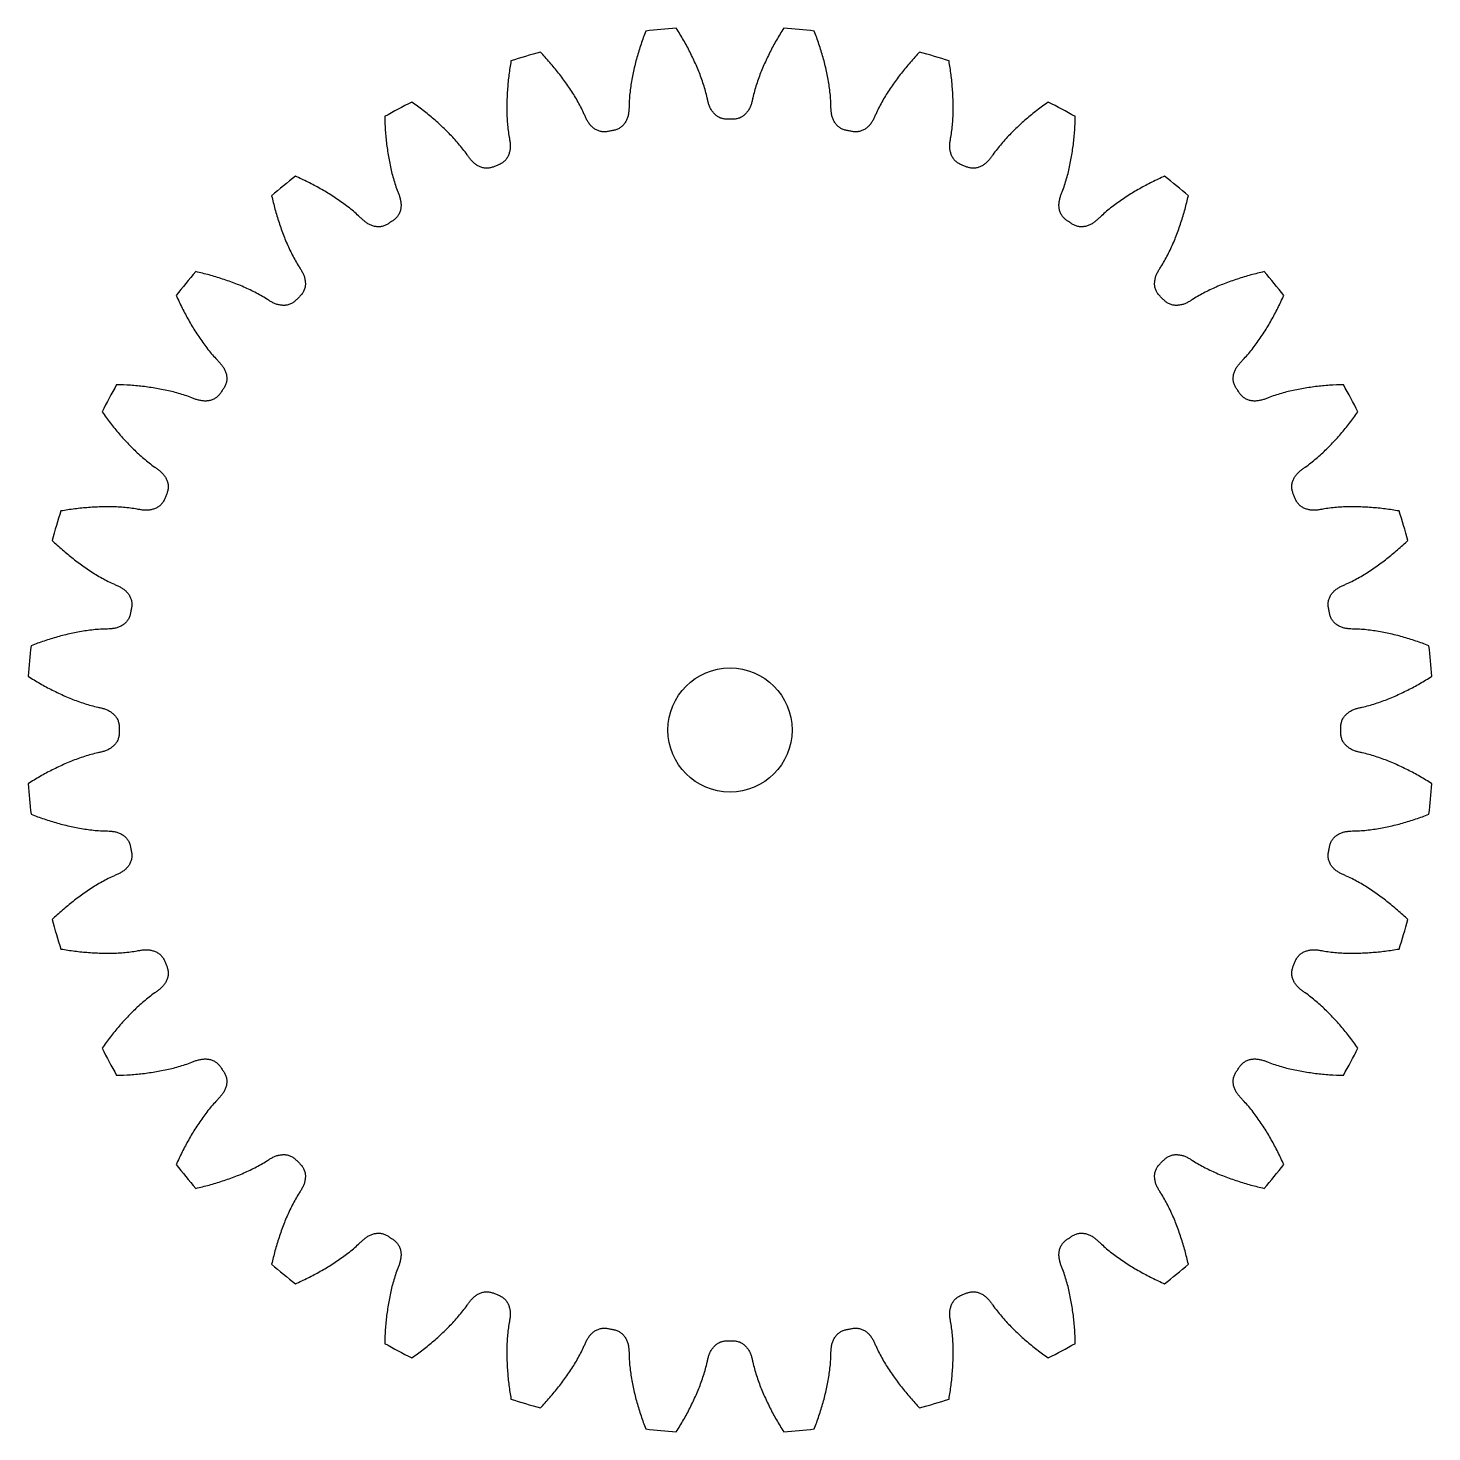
# Model space of a CAD drawing. Header units: millimetres. Extents: x -17 to 17, y -17 to 17.
import ezdxf

# ---------------------------------------------------------------- set-up
doc = ezdxf.new("R2010")
doc.units = ezdxf.units.MM

msp = doc.modelspace()

# ---------------------------------------------------------------- linework, layer by layer
msp.add_circle((0, 0), 1.5)
for start, end in [(94.3728, 96.8772), (83.1228, 85.6272), (105.6228, 108.1272), (71.8728, 74.3772), (116.8728, 119.3772), (60.6228, 63.1272), (128.1228, 130.6272), (49.3728, 51.8772), (139.3728, 141.8772), (38.1228, 40.6272), (150.6228, 153.1272), (26.8728, 29.3772), (161.8728, 164.3772), (15.6228, 18.1272), (173.1228, 175.6272), (4.3728, 6.8772), (184.3728, 186.8772), (353.1228, 355.6272), (195.6228, 198.1272), (341.8728, 344.3772), (206.8728, 209.3772), (330.6228, 333.1272), (218.1228, 220.6272), (319.3728, 321.8772), (229.3728, 231.8772), (308.1228, 310.6272), (240.6228, 243.1272), (296.8728, 299.3772), (251.8728, 254.3772), (285.6228, 288.1272), (263.1228, 265.6272), (274.3728, 276.8772)]:
    msp.add_arc((0, 0), 17, start, end)
for points in [[(1.296, 16.951), (1.237, 16.855), (1.149, 16.711), (1.041, 16.515), (0.963, 16.366), (0.889, 16.214), (0.819, 16.061), (0.753, 15.906), (0.693, 15.749), (0.638, 15.589), (0.59, 15.428), (0.556, 15.292), (0.534, 15.182), (0.51, 15.101), (0.479, 15.023), (0.437, 14.949), (0.393, 14.894), (0.354, 14.854), (0.32, 14.829), (0.285, 14.805), (0.247, 14.786), (0.209, 14.77), (0.168, 14.76), (0.126, 14.751), (0.07, 14.749), (0, 14.751), (-0.07, 14.749), (-0.126, 14.751), (-0.168, 14.76), (-0.209, 14.77), (-0.247, 14.786), (-0.285, 14.805), (-0.32, 14.829), (-0.354, 14.854), (-0.393, 14.894), (-0.437, 14.949), (-0.479, 15.023), (-0.51, 15.101), (-0.534, 15.182), (-0.556, 15.292), (-0.59, 15.428), (-0.638, 15.589), (-0.693, 15.749), (-0.753, 15.906), (-0.819, 16.061), (-0.889, 16.214), (-0.963, 16.366), (-1.041, 16.515), (-1.149, 16.711), (-1.237, 16.855), (-1.296, 16.951)], [(-2.036, 16.878), (-2.075, 16.772), (-2.133, 16.614), (-2.201, 16.4), (-2.249, 16.239), (-2.292, 16.076), (-2.331, 15.912), (-2.364, 15.747), (-2.393, 15.581), (-2.416, 15.414), (-2.432, 15.247), (-2.438, 15.106), (-2.439, 14.994), (-2.446, 14.91), (-2.461, 14.827), (-2.488, 14.747), (-2.52, 14.684), (-2.551, 14.638), (-2.579, 14.606), (-2.608, 14.576), (-2.642, 14.55), (-2.677, 14.526), (-2.715, 14.509), (-2.754, 14.492), (-2.809, 14.48), (-2.878, 14.467), (-2.946, 14.452), (-3.002, 14.443), (-3.044, 14.443), (-3.086, 14.445), (-3.127, 14.454), (-3.168, 14.465), (-3.207, 14.481), (-3.245, 14.5), (-3.291, 14.531), (-3.345, 14.576), (-3.4, 14.641), (-3.446, 14.711), (-3.485, 14.786), (-3.528, 14.89), (-3.588, 15.017), (-3.667, 15.165), (-3.752, 15.311), (-3.842, 15.453), (-3.936, 15.593), (-4.035, 15.729), (-4.137, 15.863), (-4.243, 15.994), (-4.387, 16.166), (-4.502, 16.29), (-4.578, 16.372)], [(4.578, 16.372), (4.502, 16.29), (4.387, 16.166), (4.243, 15.994), (4.137, 15.863), (4.035, 15.729), (3.936, 15.593), (3.842, 15.453), (3.752, 15.311), (3.667, 15.165), (3.588, 15.017), (3.528, 14.89), (3.485, 14.786), (3.446, 14.711), (3.4, 14.641), (3.345, 14.576), (3.291, 14.531), (3.245, 14.5), (3.207, 14.481), (3.168, 14.465), (3.127, 14.454), (3.086, 14.445), (3.044, 14.443), (3.002, 14.443), (2.946, 14.452), (2.878, 14.467), (2.809, 14.48), (2.754, 14.492), (2.715, 14.509), (2.677, 14.526), (2.642, 14.55), (2.608, 14.576), (2.579, 14.606), (2.551, 14.638), (2.52, 14.684), (2.488, 14.747), (2.461, 14.827), (2.446, 14.91), (2.439, 14.994), (2.438, 15.106), (2.432, 15.247), (2.416, 15.414), (2.393, 15.581), (2.364, 15.747), (2.331, 15.912), (2.292, 16.076), (2.249, 16.239), (2.201, 16.4), (2.133, 16.614), (2.075, 16.772), (2.036, 16.878)], [(-5.289, 16.156), (-5.307, 16.045), (-5.333, 15.879), (-5.358, 15.656), (-5.373, 15.488), (-5.384, 15.32), (-5.39, 15.152), (-5.391, 14.983), (-5.387, 14.815), (-5.376, 14.647), (-5.359, 14.479), (-5.338, 14.341), (-5.317, 14.23), (-5.307, 14.147), (-5.307, 14.062), (-5.317, 13.978), (-5.336, 13.911), (-5.358, 13.859), (-5.379, 13.822), (-5.402, 13.787), (-5.43, 13.755), (-5.459, 13.725), (-5.493, 13.7), (-5.528, 13.677), (-5.58, 13.653), (-5.645, 13.628), (-5.709, 13.6), (-5.762, 13.58), (-5.803, 13.572), (-5.845, 13.565), (-5.887, 13.566), (-5.929, 13.569), (-5.97, 13.577), (-6.011, 13.588), (-6.063, 13.61), (-6.125, 13.644), (-6.191, 13.696), (-6.25, 13.756), (-6.303, 13.822), (-6.365, 13.915), (-6.449, 14.028), (-6.555, 14.159), (-6.667, 14.285), (-6.783, 14.407), (-6.903, 14.525), (-7.026, 14.64), (-7.152, 14.751), (-7.281, 14.859), (-7.457, 14.999), (-7.593, 15.098), (-7.684, 15.164)], [(7.684, 15.164), (7.593, 15.098), (7.457, 14.999), (7.281, 14.859), (7.152, 14.751), (7.026, 14.64), (6.903, 14.525), (6.783, 14.407), (6.667, 14.285), (6.555, 14.159), (6.449, 14.028), (6.365, 13.915), (6.303, 13.822), (6.25, 13.756), (6.191, 13.696), (6.125, 13.644), (6.063, 13.61), (6.011, 13.588), (5.97, 13.577), (5.929, 13.569), (5.887, 13.566), (5.845, 13.565), (5.803, 13.572), (5.762, 13.58), (5.709, 13.6), (5.645, 13.628), (5.58, 13.653), (5.528, 13.677), (5.493, 13.7), (5.459, 13.725), (5.43, 13.755), (5.402, 13.787), (5.379, 13.822), (5.358, 13.859), (5.336, 13.911), (5.317, 13.978), (5.307, 14.062), (5.307, 14.147), (5.317, 14.23), (5.338, 14.341), (5.359, 14.479), (5.376, 14.647), (5.387, 14.815), (5.391, 14.983), (5.39, 15.152), (5.384, 15.32), (5.373, 15.488), (5.358, 15.656), (5.333, 15.879), (5.307, 16.045), (5.289, 16.156)], [(-8.339, 14.814), (-8.335, 14.702), (-8.329, 14.533), (-8.31, 14.31), (-8.292, 14.142), (-8.269, 13.975), (-8.242, 13.809), (-8.211, 13.644), (-8.174, 13.479), (-8.131, 13.317), (-8.081, 13.156), (-8.034, 13.023), (-7.991, 12.92), (-7.965, 12.839), (-7.948, 12.757), (-7.942, 12.673), (-7.948, 12.602), (-7.959, 12.547), (-7.972, 12.507), (-7.988, 12.468), (-8.009, 12.432), (-8.032, 12.396), (-8.061, 12.365), (-8.09, 12.335), (-8.136, 12.303), (-8.195, 12.265), (-8.253, 12.225), (-8.3, 12.195), (-8.339, 12.179), (-8.379, 12.164), (-8.421, 12.157), (-8.462, 12.151), (-8.504, 12.152), (-8.547, 12.154), (-8.602, 12.165), (-8.669, 12.187), (-8.744, 12.225), (-8.814, 12.272), (-8.878, 12.327), (-8.958, 12.406), (-9.062, 12.5), (-9.191, 12.608), (-9.326, 12.71), (-9.463, 12.807), (-9.604, 12.9), (-9.747, 12.988), (-9.893, 13.073), (-10.04, 13.153), (-10.24, 13.257), (-10.393, 13.327), (-10.495, 13.374)], [(10.495, 13.374), (10.393, 13.327), (10.24, 13.257), (10.04, 13.153), (9.893, 13.073), (9.747, 12.988), (9.604, 12.9), (9.463, 12.807), (9.326, 12.71), (9.191, 12.608), (9.062, 12.5), (8.958, 12.406), (8.878, 12.327), (8.814, 12.272), (8.744, 12.225), (8.669, 12.187), (8.602, 12.165), (8.547, 12.154), (8.504, 12.152), (8.462, 12.151), (8.421, 12.157), (8.379, 12.164), (8.339, 12.179), (8.3, 12.195), (8.253, 12.225), (8.195, 12.265), (8.136, 12.303), (8.09, 12.335), (8.061, 12.365), (8.032, 12.396), (8.009, 12.432), (7.988, 12.468), (7.972, 12.507), (7.959, 12.547), (7.948, 12.602), (7.942, 12.673), (7.948, 12.757), (7.965, 12.839), (7.991, 12.92), (8.034, 13.023), (8.081, 13.156), (8.131, 13.317), (8.174, 13.479), (8.211, 13.644), (8.242, 13.809), (8.269, 13.975), (8.292, 14.142), (8.31, 14.31), (8.329, 14.533), (8.335, 14.702), (8.339, 14.814)], [(-11.069, 12.902), (-11.043, 12.793), (-11.004, 12.629), (-10.942, 12.414), (-10.891, 12.253), (-10.837, 12.094), (-10.778, 11.936), (-10.715, 11.78), (-10.646, 11.626), (-10.572, 11.474), (-10.492, 11.326), (-10.42, 11.206), (-10.358, 11.112), (-10.317, 11.039), (-10.284, 10.961), (-10.261, 10.88), (-10.254, 10.81), (-10.254, 10.754), (-10.259, 10.712), (-10.267, 10.67), (-10.28, 10.63), (-10.296, 10.591), (-10.318, 10.555), (-10.341, 10.52), (-10.38, 10.479), (-10.43, 10.43), (-10.479, 10.38), (-10.52, 10.341), (-10.555, 10.318), (-10.591, 10.296), (-10.63, 10.28), (-10.67, 10.267), (-10.712, 10.259), (-10.754, 10.254), (-10.81, 10.254), (-10.88, 10.261), (-10.961, 10.284), (-11.039, 10.317), (-11.112, 10.358), (-11.206, 10.42), (-11.326, 10.492), (-11.474, 10.572), (-11.626, 10.646), (-11.78, 10.715), (-11.936, 10.778), (-12.094, 10.837), (-12.253, 10.891), (-12.414, 10.942), (-12.629, 11.004), (-12.793, 11.043), (-12.902, 11.069)], [(12.902, 11.069), (12.793, 11.043), (12.629, 11.004), (12.414, 10.942), (12.253, 10.891), (12.094, 10.837), (11.936, 10.778), (11.78, 10.715), (11.626, 10.646), (11.474, 10.572), (11.326, 10.492), (11.206, 10.42), (11.112, 10.358), (11.039, 10.317), (10.961, 10.284), (10.88, 10.261), (10.81, 10.254), (10.754, 10.254), (10.712, 10.259), (10.67, 10.267), (10.63, 10.28), (10.591, 10.296), (10.555, 10.318), (10.52, 10.341), (10.479, 10.38), (10.43, 10.43), (10.38, 10.479), (10.341, 10.52), (10.318, 10.555), (10.296, 10.591), (10.28, 10.63), (10.267, 10.67), (10.259, 10.712), (10.254, 10.754), (10.254, 10.81), (10.261, 10.88), (10.284, 10.961), (10.317, 11.039), (10.358, 11.112), (10.42, 11.206), (10.492, 11.326), (10.572, 11.474), (10.646, 11.626), (10.715, 11.78), (10.778, 11.936), (10.837, 12.094), (10.891, 12.253), (10.942, 12.414), (11.004, 12.629), (11.043, 12.793), (11.069, 12.902)], [(-13.374, 10.495), (-13.327, 10.393), (-13.257, 10.24), (-13.153, 10.04), (-13.073, 9.893), (-12.988, 9.747), (-12.9, 9.604), (-12.807, 9.463), (-12.71, 9.326), (-12.608, 9.191), (-12.5, 9.062), (-12.406, 8.958), (-12.327, 8.878), (-12.272, 8.814), (-12.225, 8.744), (-12.187, 8.669), (-12.165, 8.602), (-12.154, 8.547), (-12.152, 8.504), (-12.151, 8.462), (-12.157, 8.421), (-12.164, 8.379), (-12.179, 8.339), (-12.195, 8.3), (-12.225, 8.253), (-12.265, 8.195), (-12.303, 8.136), (-12.335, 8.09), (-12.365, 8.061), (-12.396, 8.032), (-12.432, 8.009), (-12.468, 7.988), (-12.507, 7.972), (-12.547, 7.959), (-12.602, 7.948), (-12.673, 7.942), (-12.757, 7.948), (-12.839, 7.965), (-12.92, 7.991), (-13.023, 8.034), (-13.156, 8.081), (-13.317, 8.131), (-13.479, 8.174), (-13.644, 8.211), (-13.809, 8.242), (-13.975, 8.269), (-14.142, 8.292), (-14.31, 8.31), (-14.533, 8.329), (-14.702, 8.335), (-14.814, 8.339)], [(14.814, 8.339), (14.702, 8.335), (14.533, 8.329), (14.31, 8.31), (14.142, 8.292), (13.975, 8.269), (13.809, 8.242), (13.644, 8.211), (13.479, 8.174), (13.317, 8.131), (13.156, 8.081), (13.023, 8.034), (12.92, 7.991), (12.839, 7.965), (12.757, 7.948), (12.673, 7.942), (12.602, 7.948), (12.547, 7.959), (12.507, 7.972), (12.468, 7.988), (12.432, 8.009), (12.396, 8.032), (12.365, 8.061), (12.335, 8.09), (12.303, 8.136), (12.265, 8.195), (12.225, 8.253), (12.195, 8.3), (12.179, 8.339), (12.164, 8.379), (12.157, 8.421), (12.151, 8.462), (12.152, 8.504), (12.154, 8.547), (12.165, 8.602), (12.187, 8.669), (12.225, 8.744), (12.272, 8.814), (12.327, 8.878), (12.406, 8.958), (12.5, 9.062), (12.608, 9.191), (12.71, 9.326), (12.807, 9.463), (12.9, 9.604), (12.988, 9.747), (13.073, 9.893), (13.153, 10.04), (13.257, 10.24), (13.327, 10.393), (13.374, 10.495)], [(-15.164, 7.684), (-15.098, 7.593), (-14.999, 7.457), (-14.859, 7.281), (-14.751, 7.152), (-14.64, 7.026), (-14.525, 6.903), (-14.407, 6.783), (-14.285, 6.667), (-14.159, 6.555), (-14.028, 6.449), (-13.915, 6.365), (-13.822, 6.303), (-13.756, 6.25), (-13.696, 6.191), (-13.644, 6.125), (-13.61, 6.063), (-13.588, 6.011), (-13.577, 5.97), (-13.569, 5.929), (-13.566, 5.887), (-13.565, 5.845), (-13.572, 5.803), (-13.58, 5.762), (-13.6, 5.709), (-13.628, 5.645), (-13.653, 5.58), (-13.677, 5.528), (-13.7, 5.493), (-13.725, 5.459), (-13.755, 5.43), (-13.787, 5.402), (-13.822, 5.379), (-13.859, 5.358), (-13.911, 5.336), (-13.978, 5.317), (-14.062, 5.307), (-14.147, 5.307), (-14.23, 5.317), (-14.341, 5.338), (-14.479, 5.359), (-14.647, 5.376), (-14.815, 5.387), (-14.983, 5.391), (-15.152, 5.39), (-15.32, 5.384), (-15.488, 5.373), (-15.656, 5.358), (-15.879, 5.333), (-16.045, 5.307), (-16.156, 5.289)], [(16.156, 5.289), (16.045, 5.307), (15.879, 5.333), (15.656, 5.358), (15.488, 5.373), (15.32, 5.384), (15.152, 5.39), (14.983, 5.391), (14.815, 5.387), (14.647, 5.376), (14.479, 5.359), (14.341, 5.338), (14.23, 5.317), (14.147, 5.307), (14.062, 5.307), (13.978, 5.317), (13.911, 5.336), (13.859, 5.358), (13.822, 5.379), (13.787, 5.402), (13.755, 5.43), (13.725, 5.459), (13.7, 5.493), (13.677, 5.528), (13.653, 5.58), (13.628, 5.645), (13.6, 5.709), (13.58, 5.762), (13.572, 5.803), (13.565, 5.845), (13.566, 5.887), (13.569, 5.929), (13.577, 5.97), (13.588, 6.011), (13.61, 6.063), (13.644, 6.125), (13.696, 6.191), (13.756, 6.25), (13.822, 6.303), (13.915, 6.365), (14.028, 6.449), (14.159, 6.555), (14.285, 6.667), (14.407, 6.783), (14.525, 6.903), (14.64, 7.026), (14.751, 7.152), (14.859, 7.281), (14.999, 7.457), (15.098, 7.593), (15.164, 7.684)], [(-16.372, 4.578), (-16.29, 4.502), (-16.166, 4.387), (-15.994, 4.243), (-15.863, 4.137), (-15.729, 4.035), (-15.593, 3.936), (-15.453, 3.842), (-15.311, 3.752), (-15.165, 3.667), (-15.017, 3.588), (-14.89, 3.528), (-14.786, 3.485), (-14.711, 3.446), (-14.641, 3.4), (-14.576, 3.345), (-14.531, 3.291), (-14.5, 3.245), (-14.481, 3.207), (-14.465, 3.168), (-14.454, 3.127), (-14.445, 3.086), (-14.443, 3.044), (-14.443, 3.002), (-14.452, 2.946), (-14.467, 2.878), (-14.48, 2.809), (-14.492, 2.754), (-14.509, 2.715), (-14.526, 2.677), (-14.55, 2.642), (-14.576, 2.608), (-14.606, 2.579), (-14.638, 2.551), (-14.684, 2.52), (-14.747, 2.488), (-14.827, 2.461), (-14.91, 2.446), (-14.994, 2.439), (-15.106, 2.438), (-15.247, 2.432), (-15.414, 2.416), (-15.581, 2.393), (-15.747, 2.364), (-15.912, 2.331), (-16.076, 2.292), (-16.239, 2.249), (-16.4, 2.201), (-16.614, 2.133), (-16.772, 2.075), (-16.878, 2.036)], [(16.878, 2.036), (16.772, 2.075), (16.614, 2.133), (16.4, 2.201), (16.239, 2.249), (16.076, 2.292), (15.912, 2.331), (15.747, 2.364), (15.581, 2.393), (15.414, 2.416), (15.247, 2.432), (15.106, 2.438), (14.994, 2.439), (14.91, 2.446), (14.827, 2.461), (14.747, 2.488), (14.684, 2.52), (14.638, 2.551), (14.606, 2.579), (14.576, 2.608), (14.55, 2.642), (14.526, 2.677), (14.509, 2.715), (14.492, 2.754), (14.48, 2.809), (14.467, 2.878), (14.452, 2.946), (14.443, 3.002), (14.443, 3.044), (14.445, 3.086), (14.454, 3.127), (14.465, 3.168), (14.481, 3.207), (14.5, 3.245), (14.531, 3.291), (14.576, 3.345), (14.641, 3.4), (14.711, 3.446), (14.786, 3.485), (14.89, 3.528), (15.017, 3.588), (15.165, 3.667), (15.311, 3.752), (15.453, 3.842), (15.593, 3.936), (15.729, 4.035), (15.863, 4.137), (15.994, 4.243), (16.166, 4.387), (16.29, 4.502), (16.372, 4.578)], [(-16.951, 1.296), (-16.855, 1.237), (-16.711, 1.149), (-16.515, 1.041), (-16.366, 0.963), (-16.214, 0.889), (-16.061, 0.819), (-15.906, 0.753), (-15.749, 0.693), (-15.589, 0.638), (-15.428, 0.59), (-15.292, 0.556), (-15.182, 0.534), (-15.101, 0.51), (-15.023, 0.479), (-14.949, 0.437), (-14.894, 0.393), (-14.854, 0.354), (-14.829, 0.32), (-14.805, 0.285), (-14.786, 0.247), (-14.77, 0.209), (-14.76, 0.168), (-14.751, 0.126), (-14.749, 0.07), (-14.751, 0), (-14.749, -0.07), (-14.751, -0.126), (-14.76, -0.168), (-14.77, -0.209), (-14.786, -0.247), (-14.805, -0.285), (-14.829, -0.32), (-14.854, -0.354), (-14.894, -0.393), (-14.949, -0.437), (-15.023, -0.479), (-15.101, -0.51), (-15.182, -0.534), (-15.292, -0.556), (-15.428, -0.59), (-15.589, -0.638), (-15.749, -0.693), (-15.906, -0.753), (-16.061, -0.819), (-16.214, -0.889), (-16.366, -0.963), (-16.515, -1.041), (-16.711, -1.149), (-16.855, -1.237), (-16.951, -1.296)], [(16.951, -1.296), (16.855, -1.237), (16.711, -1.149), (16.515, -1.041), (16.366, -0.963), (16.214, -0.889), (16.061, -0.819), (15.906, -0.753), (15.749, -0.693), (15.589, -0.638), (15.428, -0.59), (15.292, -0.556), (15.182, -0.534), (15.101, -0.51), (15.023, -0.479), (14.949, -0.437), (14.894, -0.393), (14.854, -0.354), (14.829, -0.32), (14.805, -0.285), (14.786, -0.247), (14.77, -0.209), (14.76, -0.168), (14.751, -0.126), (14.749, -0.07), (14.751, 0), (14.749, 0.07), (14.751, 0.126), (14.76, 0.168), (14.77, 0.209), (14.786, 0.247), (14.805, 0.285), (14.829, 0.32), (14.854, 0.354), (14.894, 0.393), (14.949, 0.437), (15.023, 0.479), (15.101, 0.51), (15.182, 0.534), (15.292, 0.556), (15.428, 0.59), (15.589, 0.638), (15.749, 0.693), (15.906, 0.753), (16.061, 0.819), (16.214, 0.889), (16.366, 0.963), (16.515, 1.041), (16.711, 1.149), (16.855, 1.237), (16.951, 1.296)], [(-16.878, -2.036), (-16.772, -2.075), (-16.614, -2.133), (-16.4, -2.201), (-16.239, -2.249), (-16.076, -2.292), (-15.912, -2.331), (-15.747, -2.364), (-15.581, -2.393), (-15.414, -2.416), (-15.247, -2.432), (-15.106, -2.438), (-14.994, -2.439), (-14.91, -2.446), (-14.827, -2.461), (-14.747, -2.488), (-14.684, -2.52), (-14.638, -2.551), (-14.606, -2.579), (-14.576, -2.608), (-14.55, -2.642), (-14.526, -2.677), (-14.509, -2.715), (-14.492, -2.754), (-14.48, -2.809), (-14.467, -2.878), (-14.452, -2.946), (-14.443, -3.002), (-14.443, -3.044), (-14.445, -3.086), (-14.454, -3.127), (-14.465, -3.168), (-14.481, -3.207), (-14.5, -3.245), (-14.531, -3.291), (-14.576, -3.345), (-14.641, -3.4), (-14.711, -3.446), (-14.786, -3.485), (-14.89, -3.528), (-15.017, -3.588), (-15.165, -3.667), (-15.311, -3.752), (-15.453, -3.842), (-15.593, -3.936), (-15.729, -4.035), (-15.863, -4.137), (-15.994, -4.243), (-16.166, -4.387), (-16.29, -4.502), (-16.372, -4.578)], [(16.372, -4.578), (16.29, -4.502), (16.166, -4.387), (15.994, -4.243), (15.863, -4.137), (15.729, -4.035), (15.593, -3.936), (15.453, -3.842), (15.311, -3.752), (15.165, -3.667), (15.017, -3.588), (14.89, -3.528), (14.786, -3.485), (14.711, -3.446), (14.641, -3.4), (14.576, -3.345), (14.531, -3.291), (14.5, -3.245), (14.481, -3.207), (14.465, -3.168), (14.454, -3.127), (14.445, -3.086), (14.443, -3.044), (14.443, -3.002), (14.452, -2.946), (14.467, -2.878), (14.48, -2.809), (14.492, -2.754), (14.509, -2.715), (14.526, -2.677), (14.55, -2.642), (14.576, -2.608), (14.606, -2.579), (14.638, -2.551), (14.684, -2.52), (14.747, -2.488), (14.827, -2.461), (14.91, -2.446), (14.994, -2.439), (15.106, -2.438), (15.247, -2.432), (15.414, -2.416), (15.581, -2.393), (15.747, -2.364), (15.912, -2.331), (16.076, -2.292), (16.239, -2.249), (16.4, -2.201), (16.614, -2.133), (16.772, -2.075), (16.878, -2.036)], [(-16.156, -5.289), (-16.045, -5.307), (-15.879, -5.333), (-15.656, -5.358), (-15.488, -5.373), (-15.32, -5.384), (-15.152, -5.39), (-14.983, -5.391), (-14.815, -5.387), (-14.647, -5.376), (-14.479, -5.359), (-14.341, -5.338), (-14.23, -5.317), (-14.147, -5.307), (-14.062, -5.307), (-13.978, -5.317), (-13.911, -5.336), (-13.859, -5.358), (-13.822, -5.379), (-13.787, -5.402), (-13.755, -5.43), (-13.725, -5.459), (-13.7, -5.493), (-13.677, -5.528), (-13.653, -5.58), (-13.628, -5.645), (-13.6, -5.709), (-13.58, -5.762), (-13.572, -5.803), (-13.565, -5.845), (-13.566, -5.887), (-13.569, -5.929), (-13.577, -5.97), (-13.588, -6.011), (-13.61, -6.063), (-13.644, -6.125), (-13.696, -6.191), (-13.756, -6.25), (-13.822, -6.303), (-13.915, -6.365), (-14.028, -6.449), (-14.159, -6.555), (-14.285, -6.667), (-14.407, -6.783), (-14.525, -6.903), (-14.64, -7.026), (-14.751, -7.152), (-14.859, -7.281), (-14.999, -7.457), (-15.098, -7.593), (-15.164, -7.684)], [(15.164, -7.684), (15.098, -7.593), (14.999, -7.457), (14.859, -7.281), (14.751, -7.152), (14.64, -7.026), (14.525, -6.903), (14.407, -6.783), (14.285, -6.667), (14.159, -6.555), (14.028, -6.449), (13.915, -6.365), (13.822, -6.303), (13.756, -6.25), (13.696, -6.191), (13.644, -6.125), (13.61, -6.063), (13.588, -6.011), (13.577, -5.97), (13.569, -5.929), (13.566, -5.887), (13.565, -5.845), (13.572, -5.803), (13.58, -5.762), (13.6, -5.709), (13.628, -5.645), (13.653, -5.58), (13.677, -5.528), (13.7, -5.493), (13.725, -5.459), (13.755, -5.43), (13.787, -5.402), (13.822, -5.379), (13.859, -5.358), (13.911, -5.336), (13.978, -5.317), (14.062, -5.307), (14.147, -5.307), (14.23, -5.317), (14.341, -5.338), (14.479, -5.359), (14.647, -5.376), (14.815, -5.387), (14.983, -5.391), (15.152, -5.39), (15.32, -5.384), (15.488, -5.373), (15.656, -5.358), (15.879, -5.333), (16.045, -5.307), (16.156, -5.289)], [(-14.814, -8.339), (-14.702, -8.335), (-14.533, -8.329), (-14.31, -8.31), (-14.142, -8.292), (-13.975, -8.269), (-13.809, -8.242), (-13.644, -8.211), (-13.479, -8.174), (-13.317, -8.131), (-13.156, -8.081), (-13.023, -8.034), (-12.92, -7.991), (-12.839, -7.965), (-12.757, -7.948), (-12.673, -7.942), (-12.602, -7.948), (-12.547, -7.959), (-12.507, -7.972), (-12.468, -7.988), (-12.432, -8.009), (-12.396, -8.032), (-12.365, -8.061), (-12.335, -8.09), (-12.303, -8.136), (-12.265, -8.195), (-12.225, -8.253), (-12.195, -8.3), (-12.179, -8.339), (-12.164, -8.379), (-12.157, -8.421), (-12.151, -8.462), (-12.152, -8.504), (-12.154, -8.547), (-12.165, -8.602), (-12.187, -8.669), (-12.225, -8.744), (-12.272, -8.814), (-12.327, -8.878), (-12.406, -8.958), (-12.5, -9.062), (-12.608, -9.191), (-12.71, -9.326), (-12.807, -9.463), (-12.9, -9.604), (-12.988, -9.747), (-13.073, -9.893), (-13.153, -10.04), (-13.257, -10.24), (-13.327, -10.393), (-13.374, -10.495)], [(13.374, -10.495), (13.327, -10.393), (13.257, -10.24), (13.153, -10.04), (13.073, -9.893), (12.988, -9.747), (12.9, -9.604), (12.807, -9.463), (12.71, -9.326), (12.608, -9.191), (12.5, -9.062), (12.406, -8.958), (12.327, -8.878), (12.272, -8.814), (12.225, -8.744), (12.187, -8.669), (12.165, -8.602), (12.154, -8.547), (12.152, -8.504), (12.151, -8.462), (12.157, -8.421), (12.164, -8.379), (12.179, -8.339), (12.195, -8.3), (12.225, -8.253), (12.265, -8.195), (12.303, -8.136), (12.335, -8.09), (12.365, -8.061), (12.396, -8.032), (12.432, -8.009), (12.468, -7.988), (12.507, -7.972), (12.547, -7.959), (12.602, -7.948), (12.673, -7.942), (12.757, -7.948), (12.839, -7.965), (12.92, -7.991), (13.023, -8.034), (13.156, -8.081), (13.317, -8.131), (13.479, -8.174), (13.644, -8.211), (13.809, -8.242), (13.975, -8.269), (14.142, -8.292), (14.31, -8.31), (14.533, -8.329), (14.702, -8.335), (14.814, -8.339)], [(-12.902, -11.069), (-12.793, -11.043), (-12.629, -11.004), (-12.414, -10.942), (-12.253, -10.891), (-12.094, -10.837), (-11.936, -10.778), (-11.78, -10.715), (-11.626, -10.646), (-11.474, -10.572), (-11.326, -10.492), (-11.206, -10.42), (-11.112, -10.358), (-11.039, -10.317), (-10.961, -10.284), (-10.88, -10.261), (-10.81, -10.254), (-10.754, -10.254), (-10.712, -10.259), (-10.67, -10.267), (-10.63, -10.28), (-10.591, -10.296), (-10.555, -10.318), (-10.52, -10.341), (-10.479, -10.38), (-10.43, -10.43), (-10.38, -10.479), (-10.341, -10.52), (-10.318, -10.555), (-10.296, -10.591), (-10.28, -10.63), (-10.267, -10.67), (-10.259, -10.712), (-10.254, -10.754), (-10.254, -10.81), (-10.261, -10.88), (-10.284, -10.961), (-10.317, -11.039), (-10.358, -11.112), (-10.42, -11.206), (-10.492, -11.326), (-10.572, -11.474), (-10.646, -11.626), (-10.715, -11.78), (-10.778, -11.936), (-10.837, -12.094), (-10.891, -12.253), (-10.942, -12.414), (-11.004, -12.629), (-11.043, -12.793), (-11.069, -12.902)], [(11.069, -12.902), (11.043, -12.793), (11.004, -12.629), (10.942, -12.414), (10.891, -12.253), (10.837, -12.094), (10.778, -11.936), (10.715, -11.78), (10.646, -11.626), (10.572, -11.474), (10.492, -11.326), (10.42, -11.206), (10.358, -11.112), (10.317, -11.039), (10.284, -10.961), (10.261, -10.88), (10.254, -10.81), (10.254, -10.754), (10.259, -10.712), (10.267, -10.67), (10.28, -10.63), (10.296, -10.591), (10.318, -10.555), (10.341, -10.52), (10.38, -10.479), (10.43, -10.43), (10.479, -10.38), (10.52, -10.341), (10.555, -10.318), (10.591, -10.296), (10.63, -10.28), (10.67, -10.267), (10.712, -10.259), (10.754, -10.254), (10.81, -10.254), (10.88, -10.261), (10.961, -10.284), (11.039, -10.317), (11.112, -10.358), (11.206, -10.42), (11.326, -10.492), (11.474, -10.572), (11.626, -10.646), (11.78, -10.715), (11.936, -10.778), (12.094, -10.837), (12.253, -10.891), (12.414, -10.942), (12.629, -11.004), (12.793, -11.043), (12.902, -11.069)], [(-10.495, -13.374), (-10.393, -13.327), (-10.24, -13.257), (-10.04, -13.153), (-9.893, -13.073), (-9.747, -12.988), (-9.604, -12.9), (-9.463, -12.807), (-9.326, -12.71), (-9.191, -12.608), (-9.062, -12.5), (-8.958, -12.406), (-8.878, -12.327), (-8.814, -12.272), (-8.744, -12.225), (-8.669, -12.187), (-8.602, -12.165), (-8.547, -12.154), (-8.504, -12.152), (-8.462, -12.151), (-8.421, -12.157), (-8.379, -12.164), (-8.339, -12.179), (-8.3, -12.195), (-8.253, -12.225), (-8.195, -12.265), (-8.136, -12.303), (-8.09, -12.335), (-8.061, -12.365), (-8.032, -12.396), (-8.009, -12.432), (-7.988, -12.468), (-7.972, -12.507), (-7.959, -12.547), (-7.948, -12.602), (-7.942, -12.673), (-7.948, -12.757), (-7.965, -12.839), (-7.991, -12.92), (-8.034, -13.023), (-8.081, -13.156), (-8.131, -13.317), (-8.174, -13.479), (-8.211, -13.644), (-8.242, -13.809), (-8.269, -13.975), (-8.292, -14.142), (-8.31, -14.31), (-8.329, -14.533), (-8.335, -14.702), (-8.339, -14.814)], [(8.339, -14.814), (8.335, -14.702), (8.329, -14.533), (8.31, -14.31), (8.292, -14.142), (8.269, -13.975), (8.242, -13.809), (8.211, -13.644), (8.174, -13.479), (8.131, -13.317), (8.081, -13.156), (8.034, -13.023), (7.991, -12.92), (7.965, -12.839), (7.948, -12.757), (7.942, -12.673), (7.948, -12.602), (7.959, -12.547), (7.972, -12.507), (7.988, -12.468), (8.009, -12.432), (8.032, -12.396), (8.061, -12.365), (8.09, -12.335), (8.136, -12.303), (8.195, -12.265), (8.253, -12.225), (8.3, -12.195), (8.339, -12.179), (8.379, -12.164), (8.421, -12.157), (8.462, -12.151), (8.504, -12.152), (8.547, -12.154), (8.602, -12.165), (8.669, -12.187), (8.744, -12.225), (8.814, -12.272), (8.878, -12.327), (8.958, -12.406), (9.062, -12.5), (9.191, -12.608), (9.326, -12.71), (9.463, -12.807), (9.604, -12.9), (9.747, -12.988), (9.893, -13.073), (10.04, -13.153), (10.24, -13.257), (10.393, -13.327), (10.495, -13.374)], [(-7.684, -15.164), (-7.593, -15.098), (-7.457, -14.999), (-7.281, -14.859), (-7.152, -14.751), (-7.026, -14.64), (-6.903, -14.525), (-6.783, -14.407), (-6.667, -14.285), (-6.555, -14.159), (-6.449, -14.028), (-6.365, -13.915), (-6.303, -13.822), (-6.25, -13.756), (-6.191, -13.696), (-6.125, -13.644), (-6.063, -13.61), (-6.011, -13.588), (-5.97, -13.577), (-5.929, -13.569), (-5.887, -13.566), (-5.845, -13.565), (-5.803, -13.572), (-5.762, -13.58), (-5.709, -13.6), (-5.645, -13.628), (-5.58, -13.653), (-5.528, -13.677), (-5.493, -13.7), (-5.459, -13.725), (-5.43, -13.755), (-5.402, -13.787), (-5.379, -13.822), (-5.358, -13.859), (-5.336, -13.911), (-5.317, -13.978), (-5.307, -14.062), (-5.307, -14.147), (-5.317, -14.23), (-5.338, -14.341), (-5.359, -14.479), (-5.376, -14.647), (-5.387, -14.815), (-5.391, -14.983), (-5.39, -15.152), (-5.384, -15.32), (-5.373, -15.488), (-5.358, -15.656), (-5.333, -15.879), (-5.307, -16.045), (-5.289, -16.156)], [(5.289, -16.156), (5.307, -16.045), (5.333, -15.879), (5.358, -15.656), (5.373, -15.488), (5.384, -15.32), (5.39, -15.152), (5.391, -14.983), (5.387, -14.815), (5.376, -14.647), (5.359, -14.479), (5.338, -14.341), (5.317, -14.23), (5.307, -14.147), (5.307, -14.062), (5.317, -13.978), (5.336, -13.911), (5.358, -13.859), (5.379, -13.822), (5.402, -13.787), (5.43, -13.755), (5.459, -13.725), (5.493, -13.7), (5.528, -13.677), (5.58, -13.653), (5.645, -13.628), (5.709, -13.6), (5.762, -13.58), (5.803, -13.572), (5.845, -13.565), (5.887, -13.566), (5.929, -13.569), (5.97, -13.577), (6.011, -13.588), (6.063, -13.61), (6.125, -13.644), (6.191, -13.696), (6.25, -13.756), (6.303, -13.822), (6.365, -13.915), (6.449, -14.028), (6.555, -14.159), (6.667, -14.285), (6.783, -14.407), (6.903, -14.525), (7.026, -14.64), (7.152, -14.751), (7.281, -14.859), (7.457, -14.999), (7.593, -15.098), (7.684, -15.164)], [(-4.578, -16.372), (-4.502, -16.29), (-4.387, -16.166), (-4.243, -15.994), (-4.137, -15.863), (-4.035, -15.729), (-3.936, -15.593), (-3.842, -15.453), (-3.752, -15.311), (-3.667, -15.165), (-3.588, -15.017), (-3.528, -14.89), (-3.485, -14.786), (-3.446, -14.711), (-3.4, -14.641), (-3.345, -14.576), (-3.291, -14.531), (-3.245, -14.5), (-3.207, -14.481), (-3.168, -14.465), (-3.127, -14.454), (-3.086, -14.445), (-3.044, -14.443), (-3.002, -14.443), (-2.946, -14.452), (-2.878, -14.467), (-2.809, -14.48), (-2.754, -14.492), (-2.715, -14.509), (-2.677, -14.526), (-2.642, -14.55), (-2.608, -14.576), (-2.579, -14.606), (-2.551, -14.638), (-2.52, -14.684), (-2.488, -14.747), (-2.461, -14.827), (-2.446, -14.91), (-2.439, -14.994), (-2.438, -15.106), (-2.432, -15.247), (-2.416, -15.414), (-2.393, -15.581), (-2.364, -15.747), (-2.331, -15.912), (-2.292, -16.076), (-2.249, -16.239), (-2.201, -16.4), (-2.133, -16.614), (-2.075, -16.772), (-2.036, -16.878)], [(2.036, -16.878), (2.075, -16.772), (2.133, -16.614), (2.201, -16.4), (2.249, -16.239), (2.292, -16.076), (2.331, -15.912), (2.364, -15.747), (2.393, -15.581), (2.416, -15.414), (2.432, -15.247), (2.438, -15.106), (2.439, -14.994), (2.446, -14.91), (2.461, -14.827), (2.488, -14.747), (2.52, -14.684), (2.551, -14.638), (2.579, -14.606), (2.608, -14.576), (2.642, -14.55), (2.677, -14.526), (2.715, -14.509), (2.754, -14.492), (2.809, -14.48), (2.878, -14.467), (2.946, -14.452), (3.002, -14.443), (3.044, -14.443), (3.086, -14.445), (3.127, -14.454), (3.168, -14.465), (3.207, -14.481), (3.245, -14.5), (3.291, -14.531), (3.345, -14.576), (3.4, -14.641), (3.446, -14.711), (3.485, -14.786), (3.528, -14.89), (3.588, -15.017), (3.667, -15.165), (3.752, -15.311), (3.842, -15.453), (3.936, -15.593), (4.035, -15.729), (4.137, -15.863), (4.243, -15.994), (4.387, -16.166), (4.502, -16.29), (4.578, -16.372)], [(-1.296, -16.951), (-1.237, -16.855), (-1.149, -16.711), (-1.041, -16.515), (-0.963, -16.366), (-0.889, -16.214), (-0.819, -16.061), (-0.753, -15.906), (-0.693, -15.749), (-0.638, -15.589), (-0.59, -15.428), (-0.556, -15.292), (-0.534, -15.182), (-0.51, -15.101), (-0.479, -15.023), (-0.437, -14.949), (-0.393, -14.894), (-0.354, -14.854), (-0.32, -14.829), (-0.285, -14.805), (-0.247, -14.786), (-0.209, -14.77), (-0.168, -14.76), (-0.126, -14.751), (-0.07, -14.749), (0, -14.751), (0.07, -14.749), (0.126, -14.751), (0.168, -14.76), (0.209, -14.77), (0.247, -14.786), (0.285, -14.805), (0.32, -14.829), (0.354, -14.854), (0.393, -14.894), (0.437, -14.949), (0.479, -15.023), (0.51, -15.101), (0.534, -15.182), (0.556, -15.292), (0.59, -15.428), (0.638, -15.589), (0.693, -15.749), (0.753, -15.906), (0.819, -16.061), (0.889, -16.214), (0.963, -16.366), (1.041, -16.515), (1.149, -16.711), (1.237, -16.855), (1.296, -16.951)]]:
    msp.add_open_spline(points, degree=3, knots=[-0.5387943, -0.5387943, -0.5387943, -0.5387943, -0.5051179, -0.4882785, -0.4714392, -0.4545999, -0.4377607, -0.4209216, -0.4040826, -0.3872438, -0.3704053, -0.3535677, -0.3451488, -0.3367309, -0.328313, -0.3199005, -0.311489, -0.3072802, -0.3030703, -0.2988622, -0.2946523, -0.290444, -0.2862348, -0.2820262, -0.277817, -0.2693972, -0.2609774, -0.2567681, -0.2525596, -0.2483503, -0.244142, -0.2399321, -0.2357241, -0.2315141, -0.2273054, -0.2188938, -0.2104814, -0.2020635, -0.1936455, -0.1852267, -0.168389, -0.1515506, -0.1347118, -0.1178728, -0.1010337, -0.0841944, -0.0673552, -0.0505158, -0.0336764, 0, 0, 0, 0])

doc.saveas('drawing.dxf')
